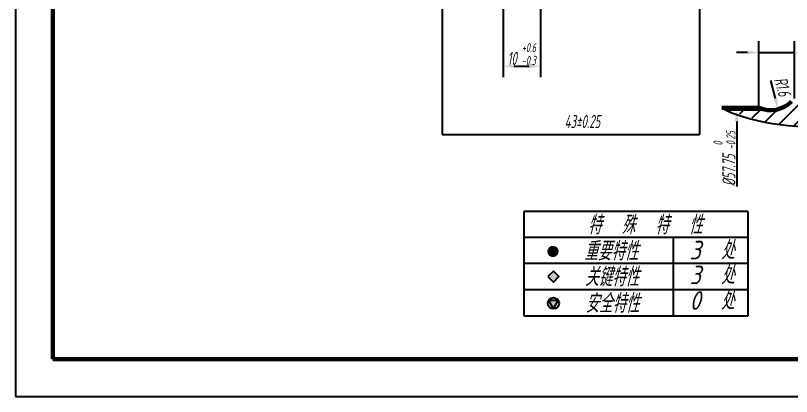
# Model space of a CAD drawing. Header units: millimetres. Extents: x 74 to 3431, y 5 to 1436.
# Drawn here: x 74 to 282, y 5.6 to 107.7 of the extents above; entities that cross this region are included whole.
import ezdxf

# ---------------------------------------------------------------- set-up
doc = ezdxf.new("R2010")
doc.units = ezdxf.units.MM
doc.header["$LTSCALE"] = 10
doc.header["$MEASUREMENT"] = 0
doc.layers.get('0').update_dxf_attribs({"lineweight": 60})
doc.layers.get('Defpoints').update_dxf_attribs({"lineweight": 25})
for name, color, linetype, lineweight in [('01', 7, 'Continuous', 60), ('02', 1, 'Continuous', 25), ('08', 1, 'Continuous', 25), ('AM_5', 3, 'Continuous', 25), ('文字和标注', 1, 'Continuous', 25)]:
    doc.layers.add(name, color=color, linetype=linetype, lineweight=lineweight)
doc.styles.get("Standard").update_dxf_attribs({"font": 'gbeitc', "width": 0.707, "bigfont": 'gbcbig.shx'})
doc.dimstyles.new('INTE', dxfattribs={"dimtxt": 3.5, "dimasz": 3, "dimexe": 3, "dimexo": 0, "dimgap": 1, "dimtad": 1, "dimdec": 8, "dimdsep": 46, "dimtxsty": 'Standard', "dimcen": 0, "dimclrd": 1, "dimclre": 1, "dimclrt": 3, "dimaunit": 1, "dimadec": 0, "dimazin": 0, "dimtfac": 1, "dimtmove": 0, "dimatfit": 0, "dimfxl": 1, "dimarcsym": 0})

# ---------------------------------------------------------------- blocks, each defined once
blk = doc.blocks.new('*D215')
at = {"layer": '02', "color": 1, "lineweight": -2}
for p, q in [((214.7, 113.63), (214.7, 91.17)), ((204.7, 111.71), (204.7, 91.17)), ((207.7, 94.17), (211.7, 94.17))]:
    blk.add_line(p, q, dxfattribs=at)
at = {"layer": '02', "color": 1}
for points in [[(207.7, 94.67), (207.7, 93.67), (204.7, 94.17)], [(211.7, 94.67), (211.7, 93.67), (214.7, 94.17)]]:
    blk.add_solid(points, dxfattribs=at)
at = {"layer": 'Defpoints', "color": 0}
for p in [(214.7, 113.63), (204.7, 111.71), (214.7, 94.17)]:
    blk.add_point(p, dxfattribs=at)
at = {"layer": '02', "color": 3, "insert": (209.7, 97.42), "char_height": 3.5, "attachment_point": 5}
blk.add_mtext('10 {\\C1;\\H0.7x;\\S+0.6^ -0.3;}', dxfattribs=at)
blk = doc.blocks.new('*D222')
at = {"layer": '02', "color": 1, "lineweight": -2}
for p, q in [((273.23, 82.97), (273.23, 100.82)), ((282.76, 85.47), (282.76, 100.82)), ((270.23, 97.82), (267.23, 97.82)), ((273.23, 97.82), (282.76, 97.82)), ((285.76, 97.82), (298.76, 97.82))]:
    blk.add_line(p, q, dxfattribs=at)
at = {"layer": '02', "color": 1}
for points in [[(270.23, 98.32), (270.23, 97.32), (273.23, 97.82)], [(285.76, 98.32), (285.76, 97.32), (282.76, 97.82)]]:
    blk.add_solid(points, dxfattribs=at)
at = {"layer": 'Defpoints', "color": 0}
for p in [(282.76, 97.82), (282.76, 85.47), (273.23, 82.97)]:
    blk.add_point(p, dxfattribs=at)
at = {"layer": '02', "color": 3, "insert": (293.76, 100.57), "char_height": 3.5, "attachment_point": 5}
blk.add_mtext('2.3max', dxfattribs=at)
blk = doc.blocks.new('*D223')
at = {"layer": '02', "color": 1, "lineweight": -2}
blk.add_line((276.33, 90.35), (277.63, 85.52), dxfattribs=at)
at = {"layer": '02', "color": 1}
blk.add_solid([(278.11, 85.65), (277.14, 85.39), (278.41, 82.62)], dxfattribs=at)
at = {"layer": 'Defpoints', "color": 0}
for p in [(276.33, 90.35), (278.41, 82.62)]:
    blk.add_point(p, dxfattribs=at)
at = {"layer": '02', "color": 3, "insert": (279.63, 88.65), "char_height": 3.5, "attachment_point": 5, "rotation": 285.0867}
blk.add_mtext('R1.6', dxfattribs=at)
blk = doc.blocks.new('*D200')
at = {"layer": '02', "color": 1, "lineweight": -2}
for p, q in [((276.33, 82.35), (264.31, 82.35)), ((267.31, 79.35), (267.31, 61.87))]:
    blk.add_line(p, q, dxfattribs=at)
at = {"layer": '02', "color": 1}
blk.add_solid([(266.81, 79.35), (267.81, 79.35), (267.31, 82.35)], dxfattribs=at)
at = {"layer": 'Defpoints', "color": 0}
for p in [(276.33, 82.35), (267.31, 56.5), (276.33, 56.5)]:
    blk.add_point(p, dxfattribs=at)
at = {"layer": '02', "color": 3, "insert": (264.01, 69.42), "char_height": 3.5, "attachment_point": 5, "rotation": 90}
blk.add_mtext('%%c57.75 {\\C1;\\H0.7x;\\S 0^ -0.25;}', dxfattribs=at)
blk = doc.blocks.new('*U227')
at = {"layer": '01'}
for points in [[(10, 287), (10, 10)], [(10, 10), (410, 10)]]:
    blk.add_lwpolyline(points, dxfattribs=at)
at = {"layer": '02'}
for points in [[(0, 297), (0, 0)], [(0, 0), (420, 0)]]:
    blk.add_lwpolyline(points, dxfattribs=at)

msp = doc.modelspace()

# ---------------------------------------------------------------- hatches: boundary and pattern name
at = {"layer": '02'}
h = msp.add_hatch(dxfattribs=at)
h.set_pattern_fill('ANSI31', color=256, scale=25, style=0)
h.set_pattern_definition([(45, (82.4893, 19.4358), (-2.20971, 2.20971), [])])
edge = h.paths.add_edge_path()
edge.add_line((292.76448257, 85.47016233), (282.76448257, 85.47016233))
edge.add_line((282.76448257, 85.47016233), (281.98262832, 84.68830808))
edge.add_arc((276.32577407, 90.34516233), 8, 247.2017519003, 315, ccw=False)
edge.add_line((273.22587488, 82.97016233), (263.34666552, 82.97016233))
edge.add_ellipse((290.16782518, 88.2527417), major_axis=(-31.10110608, 0), ratio=0.33550893751, start_angle=30.4144479346, end_angle=235.5429152711)
edge.add_line((307.76448257, 96.85667492), (307.76448257, 94.13041637))
edge.add_arc((297.76448257, 94.13041637), 10, -120, 0, ccw=False)
at = {"layer": 'AM_5'}
for points in [[(218.17234761, 36.23354954), (219.67234761, 37.73354954), (218.17234761, 39.23354954), (216.67234761, 37.73354954)], [(219.4985699, 31.3575244), (216.90049369, 31.3575244), (218.1995318, 29.1075244)]]:
    msp.add_hatch(color=1, dxfattribs=at).paths.add_polyline_path(points)

# ---------------------------------------------------------------- linework, layer by layer
msp.add_line((273.22587488, 82.97016233), (263.34666552, 82.97016233))
msp.add_arc((276.32577407, 90.34516233), 8, 247.2017519003, 315)
at = {"layer": '02'}
msp.add_line((188.3937412, 75.82263989), (257.34795275, 75.82263989), dxfattribs=at)
at = {"layer": '08'}
msp.add_ellipse((290.16782518, 88.2527417), major_axis=(-31.10110608, 0), ratio=0.3355089375, start_param=0.5308322566, end_param=4.1109994012, dxfattribs=at)
at = {"layer": 'AM_5', "color": 1}
for p, q in [((270.26663561, 55.20912947), (210.2666362, 55.20912947)), ((270.26663561, 55.20912947), (270.26663561, 27.20912947)), ((270.26663561, 48.20912947), (210.2666362, 48.20912947)), ((250.26663561, 48.20912947), (250.26663561, 27.20912947)), ((270.26663561, 41.20912947), (210.26663561, 41.20912947)), ((270.26663561, 34.20912947), (210.26663561, 34.20912947))]:
    msp.add_line(p, q, dxfattribs=at)
at = {"layer": 'AM_5', "color": 1, "const_width": 1.5}
msp.add_lwpolyline([(217.30966183, 44.48370955, 1), (218.80966183, 44.48370955, 1)], format="xyb", close=True, dxfattribs=at)
at = {"layer": 'AM_5', "color": 1}
for points in [[(216.67234761, 37.73354954), (218.17234761, 36.23354954), (219.67234761, 37.73354954), (218.17234761, 39.23354954)], [(218.1995318, 29.1075244), (219.4985699, 31.3575244), (216.90049369, 31.3575244)]]:
    msp.add_lwpolyline(points, close=True, dxfattribs=at)
msp.add_circle((218.1995318, 30.6075244), 1.5, dxfattribs=at)
at = {"layer": '文字和标注', "color": 1}
for p, q in [((210.2666362, 55.20912947), (210.2666362, 27.20912947)), ((210.2666362, 27.20912947), (270.26663561, 27.20912947))]:
    msp.add_line(p, q, dxfattribs=at)

# ---------------------------------------------------------------- block references
at = {"layer": '01'}
msp.add_blockref('*U227', (74.02910519, 5.59532518), dxfattribs=at)

# ---------------------------------------------------------------- texts
at = {"layer": '02', "width": 0.707}
msp.add_text('43%%P0.25', height=3.5, dxfattribs=at).set_placement((221.18921453, 77.57410268))
at = {"layer": 'AM_5', "color": 1}
for s, p in [('特  殊  特  性', (227.36874398, 49.10252846)), ('3  处', (254.66941256, 42.34538935)), ('重要特性', (226.42582493, 42.06757997)), ('关键特性', (226.6144085, 35.15825572)), ('3  处', (254.66941256, 35.69450052)), ('安全特性', (226.74013167, 28.06049546)), ('0  处', (254.66941256, 28.83354059))]:
    msp.add_text(s, height=5, dxfattribs=at).set_placement(p)

# ---------------------------------------------------------------- dimensions: what is measured, and where the dimension line sits
at = {"layer": '02'}
dim = msp.add_linear_dim(base=(214.70171824, 94.17119436), p1=(204.70171824, 111.71251821), p2=(214.70171824, 113.62500634), text='10 {\\C1;\\H0.7x;\\S+0.6^ -0.3;}', dimstyle='INTE', dxfattribs=at)
dim.commit()
dim.dimension.update_dxf_attribs({"geometry": '*D215', "text_midpoint": (209.70171824, 94.17119436), "dimtype": 160})
dim = msp.add_linear_dim(base=(282.76448257, 97.81664603), p1=(273.22587488, 82.97016233), p2=(282.76448257, 85.47016233), text='2.3max', dimstyle='INTE', dxfattribs=at)
dim.commit()
dim.dimension.update_dxf_attribs({"geometry": '*D222', "text_midpoint": (293.75976903, 100.56664603)})
dim = msp.add_radius_dim(center=(276.32577407, 90.34516233), mpoint=(278.40801198, 82.62089633), text='R1.6', dimstyle='INTE', dxfattribs=at)
dim.commit()
dim.dimension.update_dxf_attribs({"geometry": '*D223', "text_midpoint": (279.63168986, 88.64709848)})
dim = msp.add_linear_dim(base=(267.30500122, 56.49609584), p1=(276.32577407, 82.34516233), p2=(276.32577407, 56.49609584), angle=90, text='%%c57.75 {\\C1;\\H0.7x;\\S 0^ -0.25;}', dimstyle='INTE', override={"dimse2": 1, "dimsd2": 1}, dxfattribs=at)
dim.commit()
dim.dimension.update_dxf_attribs({"geometry": '*D200', "text_midpoint": (264.00812622, 69.42062908)})

# ---------------------------------------------------------------- leaders
for points in [[(247.70171824, 149.09111878), (257.34795275, 149.09111878), (257.34795275, 75.82263989)], [(204.70171824, 117.58510778), (188.3937412, 117.58510778), (188.3937412, 75.82263989)]]:
    msp.add_leader(points, dimstyle='INTE', override={"dimgap": 1, "dimtad": 0}, dxfattribs=at)

doc.saveas('drawing.dxf')
